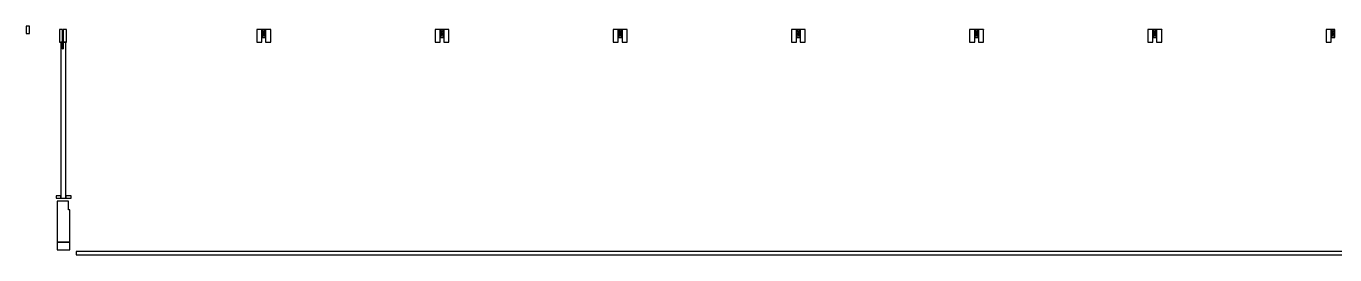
# Model space of a CAD drawing. Header units: inches. Extents: x -1578 to 1253, y -197 to 55.
# Drawn here: x -1578 to -168, y -191 to 55 of the extents above; entities that cross this region are included whole.
import ezdxf

# ---------------------------------------------------------------- set-up
doc = ezdxf.new("R2010")
doc.units = ezdxf.units.IN
doc.header["$MEASUREMENT"] = 0
doc.layers.add('SectionCutEdges', color=7, linetype='Continuous')

msp = doc.modelspace()

# ---------------------------------------------------------------- linework, layer by layer
at = {"layer": 'SectionCutEdges'}
for p, q in [((-1578.5, 55.1), (-1578.5, 47.4)), ((-1575, 55.1), (-1578.5, 55.1)), ((-1578.5, 47.4), (-1575, 47.4)), ((-1575, 47.4), (-1575, 55.1)), ((-1539.2, 51.5), (-1542.7, 51.5)), ((-1542.7, 51.5), (-1542.7, 50.9)), ((-1542.7, 50.9), (-1542.7, 39.1)), ((-1539.2, 40.7), (-1539.2, 51.5)), ((-1535.2, 51.5), (-1538.7, 51.5)), ((-1538.7, 51.5), (-1538.7, 40.7)), ((-1535.2, 38.7), (-1535.2, 51.5)), ((-1330, 51.5), (-1330, 42.8)), ((-1324.5, 51.5), (-1330, 51.5)), ((-1330, 42.8), (-1330, 42.5)), ((-1330, 42.5), (-1330, 38.3)), ((-1320.5, 51.5), (-1324.5, 51.5)), ((-1324.5, 51.5), (-1324.5, 50.5)), ((-1324.5, 51.4), (-1324.5, 51.5)), ((-1324.5, 40.9), (-1324.5, 51.4)), ((-1324.5, 50.5), (-1323, 50.5)), ((-1324.5, 49.9), (-1324.4, 50)), ((-1324.5, 49.8), (-1324.5, 49.9)), ((-1324.5, 49.9), (-1324.5, 49.9)), ((-1324.5, 49.8), (-1324.5, 43.1)), ((-1324.5, 49.8), (-1324.5, 49.8)), ((-1324.5, 43.1), (-1324.5, 43)), ((-1324.5, 43.1), (-1324.5, 43.1)), ((-1324.5, 43.1), (-1324.5, 43.1)), ((-1324.4, 43), (-1324.5, 43)), ((-1324.3, 50.1), (-1324.4, 50)), ((-1324.4, 50), (-1324.4, 50)), ((-1324.4, 50), (-1324.4, 50)), ((-1324.4, 50), (-1324.4, 50)), ((-1324.4, 42.9), (-1324.4, 43)), ((-1324.4, 43), (-1324.4, 43)), ((-1324.4, 42.9), (-1324.3, 42.9)), ((-1324.4, 42.9), (-1324.4, 42.9)), ((-1324.3, 50.1), (-1324.2, 50.1)), ((-1324.3, 50.1), (-1324.3, 50.1)), ((-1324.3, 42.9), (-1324.3, 42.9)), ((-1324.2, 42.9), (-1324.3, 42.9)), ((-1323, 50.1), (-1324.2, 50.1)), ((-1324.2, 42.9), (-1320.7, 42.9)), ((-1324, 43.4), (-1324, 49.6)), ((-1324, 49.6), (-1321, 49.6)), ((-1321, 43.4), (-1324, 43.4)), ((-1323.2, 48), (-1323.9, 46.8)), ((-1323.9, 46.8), (-1323.2, 45.6)), ((-1321.8, 48), (-1323.2, 48)), ((-1323.2, 47.2), (-1323.1, 47.3)), ((-1323.1, 47.3), (-1323.2, 47.2)), ((-1323.2, 47.1), (-1323.2, 47.2)), ((-1323.2, 47.2), (-1323.2, 47.1)), ((-1323.2, 46.9), (-1323.2, 47.1)), ((-1323.2, 47.1), (-1323.2, 46.9)), ((-1323.2, 46.8), (-1323.2, 46.9)), ((-1323.2, 46.9), (-1323.2, 46.8)), ((-1323.2, 46.7), (-1323.2, 46.8)), ((-1323.2, 46.8), (-1323.2, 46.7)), ((-1323.2, 46.6), (-1323.2, 46.7)), ((-1323.2, 46.7), (-1323.2, 46.6)), ((-1323.2, 46.5), (-1323.2, 46.6)), ((-1323.2, 46.6), (-1323.2, 46.5)), ((-1323.1, 46.4), (-1323.2, 46.5)), ((-1323.2, 46.5), (-1323.1, 46.4)), ((-1323.2, 45.6), (-1321.8, 45.6)), ((-1323.1, 47.3), (-1323, 47.4)), ((-1323, 47.4), (-1323.1, 47.3)), ((-1323, 46.3), (-1323.1, 46.4)), ((-1323.1, 46.4), (-1323, 46.3)), ((-1323, 50.4), (-1323, 50.5)), ((-1323, 50.4), (-1323, 50.1)), ((-1323, 50.1), (-1323, 50.1)), ((-1323, 47.4), (-1322.9, 47.4)), ((-1322.9, 47.4), (-1323, 47.4)), ((-1322.9, 46.2), (-1323, 46.3)), ((-1323, 46.3), (-1322.9, 46.2)), ((-1322.9, 47.4), (-1322.8, 47.5)), ((-1322.8, 47.5), (-1322.9, 47.4)), ((-1322.8, 46.2), (-1322.9, 46.2)), ((-1322.9, 46.2), (-1322.8, 46.2)), ((-1322.8, 47.5), (-1322.7, 47.5)), ((-1322.7, 47.5), (-1322.8, 47.5)), ((-1322.7, 46.1), (-1322.8, 46.2)), ((-1322.8, 46.2), (-1322.7, 46.1)), ((-1322.7, 47.5), (-1322.6, 47.6)), ((-1322.6, 47.6), (-1322.7, 47.5)), ((-1322.6, 46.1), (-1322.7, 46.1)), ((-1322.7, 46.1), (-1322.6, 46.1)), ((-1322.6, 47.6), (-1322.5, 47.6)), ((-1322.5, 47.6), (-1322.6, 47.6)), ((-1322.5, 46.1), (-1322.6, 46.1)), ((-1322.6, 46.1), (-1322.5, 46.1)), ((-1322.4, 47.6), (-1322.5, 47.6)), ((-1322.4, 47.6), (-1322.5, 47.6)), ((-1322.4, 46.1), (-1322.5, 46.1)), ((-1322.5, 46.1), (-1322.4, 46.1)), ((-1322.4, 47.6), (-1322.4, 47.6)), ((-1322.3, 47.6), (-1322.4, 47.6)), ((-1322.3, 47.5), (-1322.4, 47.6)), ((-1322.3, 46.1), (-1322.4, 46.1)), ((-1322.4, 46.1), (-1322.3, 46.1)), ((-1322.3, 47.5), (-1322.3, 47.6)), ((-1322.2, 47.5), (-1322.3, 47.5)), ((-1322.2, 47.5), (-1322.3, 47.5)), ((-1322.2, 46.2), (-1322.3, 46.1)), ((-1322.3, 46.1), (-1322.2, 46.2)), ((-1322.2, 47.5), (-1322.2, 47.5)), ((-1322.2, 47.5), (-1322.2, 47.5)), ((-1322.1, 47.5), (-1322.2, 47.5)), ((-1322.1, 47.4), (-1322.2, 47.5)), ((-1322.1, 46.2), (-1322.2, 46.2)), ((-1322.2, 46.2), (-1322.1, 46.2)), ((-1322.1, 47.4), (-1322.1, 47.5)), ((-1322, 47.4), (-1322.1, 47.4)), ((-1322, 47.4), (-1322.1, 47.4)), ((-1322, 46.3), (-1322.1, 46.2)), ((-1322.1, 46.2), (-1322, 46.3)), ((-1322, 50.1), (-1322, 50.5)), ((-1322, 50.5), (-1320.5, 50.5)), ((-1322, 50.1), (-1322, 50.1)), ((-1320.7, 50.1), (-1322, 50.1)), ((-1322, 47.3), (-1322, 47.4)), ((-1322, 47.4), (-1322, 47.4)), ((-1321.9, 47.3), (-1322, 47.4)), ((-1321.9, 47.3), (-1322, 47.3)), ((-1321.9, 46.4), (-1322, 46.3)), ((-1322, 46.3), (-1321.9, 46.4)), ((-1321.9, 47.3), (-1321.9, 47.3)), ((-1321.9, 47.3), (-1321.8, 47.2)), ((-1321.8, 47.2), (-1321.9, 47.3)), ((-1321.8, 46.5), (-1321.9, 46.4)), ((-1321.9, 46.4), (-1321.8, 46.5)), ((-1321.1, 46.8), (-1321.8, 48)), ((-1321.8, 47.2), (-1321.8, 47.1)), ((-1321.8, 47.1), (-1321.8, 47.2)), ((-1321.8, 47.1), (-1321.8, 46.9)), ((-1321.8, 46.9), (-1321.8, 47.1)), ((-1321.8, 46.9), (-1321.7, 46.8)), ((-1321.7, 46.8), (-1321.8, 46.9)), ((-1321.7, 46.8), (-1321.8, 46.7)), ((-1321.8, 45.6), (-1321.1, 46.8)), ((-1321.8, 46.7), (-1321.7, 46.8)), ((-1321.8, 46.7), (-1321.8, 46.6)), ((-1321.8, 46.6), (-1321.8, 46.7)), ((-1321.8, 46.6), (-1321.8, 46.5)), ((-1321.8, 46.5), (-1321.8, 46.6)), ((-1321, 49.6), (-1321, 43.4)), ((-1320.7, 50.1), (-1320.7, 50.1)), ((-1320.7, 50.1), (-1320.7, 50.1)), ((-1320.6, 50), (-1320.7, 50.1)), ((-1320.7, 42.9), (-1320.6, 42.9)), ((-1320.7, 42.9), (-1320.7, 42.9)), ((-1320.7, 42.9), (-1320.7, 42.9)), ((-1320.6, 50), (-1320.6, 50)), ((-1320.6, 50), (-1320.6, 50)), ((-1320.5, 50), (-1320.6, 50)), ((-1320.6, 43), (-1320.5, 43)), ((-1320.6, 42.9), (-1320.6, 43)), ((-1320.6, 42.9), (-1320.6, 42.9)), ((-1320.5, 50.5), (-1320.5, 51.5)), ((-1315, 51.5), (-1320.5, 51.5)), ((-1320.5, 51.5), (-1320.5, 40.6)), ((-1320.5, 49.9), (-1320.5, 50)), ((-1320.5, 49.9), (-1320.5, 49.9)), ((-1320.5, 49.8), (-1320.5, 49.9)), ((-1320.5, 43.1), (-1320.5, 49.8)), ((-1320.5, 49.8), (-1320.5, 49.8)), ((-1320.5, 43.1), (-1320.5, 43.1)), ((-1320.5, 43.1), (-1320.5, 43.1)), ((-1320.5, 43), (-1320.5, 43.1)), ((-1320.5, 43), (-1320.5, 43)), ((-1315, 50.8), (-1315, 51.5)), ((-1315, 42.8), (-1315, 50.8)), ((-1315, 38), (-1315, 42.8)), ((-1138, 51.5), (-1138, 42.8)), ((-1132.5, 51.5), (-1138, 51.5)), ((-1138, 42.8), (-1138, 42.5)), ((-1138, 42.5), (-1138, 38.3)), ((-1128.5, 51.5), (-1132.5, 51.5)), ((-1132.5, 51.5), (-1132.5, 50.5)), ((-1132.5, 51.4), (-1132.5, 51.5)), ((-1132.5, 40.9), (-1132.5, 51.4)), ((-1132.5, 50.5), (-1131, 50.5)), ((-1132.5, 49.9), (-1132.4, 50)), ((-1132.5, 49.8), (-1132.5, 49.9)), ((-1132.5, 49.9), (-1132.5, 49.9)), ((-1132.5, 49.8), (-1132.5, 43.1)), ((-1132.5, 49.8), (-1132.5, 49.8)), ((-1132.5, 43.1), (-1132.5, 43)), ((-1132.5, 43.1), (-1132.5, 43.1)), ((-1132.5, 43.1), (-1132.5, 43.1)), ((-1132.4, 43), (-1132.5, 43)), ((-1132.3, 50.1), (-1132.4, 50)), ((-1132.4, 50), (-1132.4, 50)), ((-1132.4, 50), (-1132.4, 50)), ((-1132.4, 50), (-1132.4, 50)), ((-1132.4, 42.9), (-1132.4, 43)), ((-1132.4, 43), (-1132.4, 43)), ((-1132.4, 42.9), (-1132.3, 42.9)), ((-1132.4, 42.9), (-1132.4, 42.9)), ((-1132.3, 50.1), (-1132.2, 50.1)), ((-1132.3, 50.1), (-1132.3, 50.1)), ((-1132.3, 42.9), (-1132.3, 42.9)), ((-1132.2, 42.9), (-1132.3, 42.9)), ((-1131, 50.1), (-1132.2, 50.1)), ((-1132.2, 42.9), (-1128.7, 42.9)), ((-1132, 43.4), (-1132, 49.6)), ((-1132, 49.6), (-1129, 49.6)), ((-1129, 43.4), (-1132, 43.4)), ((-1131.2, 48), (-1131.9, 46.8)), ((-1131.9, 46.8), (-1131.2, 45.6)), ((-1129.8, 48), (-1131.2, 48)), ((-1131.2, 47.2), (-1131.1, 47.3)), ((-1131.1, 47.3), (-1131.2, 47.2)), ((-1131.2, 47.1), (-1131.2, 47.2)), ((-1131.2, 47.2), (-1131.2, 47.1)), ((-1131.2, 46.9), (-1131.2, 47.1)), ((-1131.2, 47.1), (-1131.2, 46.9)), ((-1131.2, 46.8), (-1131.2, 46.9)), ((-1131.2, 46.9), (-1131.2, 46.8)), ((-1131.2, 46.7), (-1131.2, 46.8)), ((-1131.2, 46.8), (-1131.2, 46.7)), ((-1131.2, 46.6), (-1131.2, 46.7)), ((-1131.2, 46.7), (-1131.2, 46.6)), ((-1131.2, 46.5), (-1131.2, 46.6)), ((-1131.2, 46.6), (-1131.2, 46.5)), ((-1131.1, 46.4), (-1131.2, 46.5)), ((-1131.2, 46.5), (-1131.1, 46.4)), ((-1131.2, 45.6), (-1129.8, 45.6)), ((-1131.1, 47.3), (-1131, 47.4)), ((-1131, 47.4), (-1131.1, 47.3)), ((-1131, 46.3), (-1131.1, 46.4)), ((-1131.1, 46.4), (-1131, 46.3)), ((-1131, 50.4), (-1131, 50.5)), ((-1131, 50.4), (-1131, 50.1)), ((-1131, 50.1), (-1131, 50.1)), ((-1131, 47.4), (-1130.9, 47.4)), ((-1130.9, 47.4), (-1131, 47.4)), ((-1130.9, 46.2), (-1131, 46.3)), ((-1131, 46.3), (-1130.9, 46.2)), ((-1130.9, 47.4), (-1130.8, 47.5)), ((-1130.8, 47.5), (-1130.9, 47.4)), ((-1130.8, 46.2), (-1130.9, 46.2)), ((-1130.9, 46.2), (-1130.8, 46.2)), ((-1130.8, 47.5), (-1130.7, 47.5)), ((-1130.7, 47.5), (-1130.8, 47.5)), ((-1130.7, 46.1), (-1130.8, 46.2)), ((-1130.8, 46.2), (-1130.7, 46.1)), ((-1130.7, 47.5), (-1130.6, 47.6)), ((-1130.6, 47.6), (-1130.7, 47.5)), ((-1130.6, 46.1), (-1130.7, 46.1)), ((-1130.7, 46.1), (-1130.6, 46.1)), ((-1130.6, 47.6), (-1130.5, 47.6)), ((-1130.5, 47.6), (-1130.6, 47.6)), ((-1130.5, 46.1), (-1130.6, 46.1)), ((-1130.6, 46.1), (-1130.5, 46.1)), ((-1130.4, 47.6), (-1130.5, 47.6)), ((-1130.4, 47.6), (-1130.5, 47.6)), ((-1130.4, 46.1), (-1130.5, 46.1)), ((-1130.5, 46.1), (-1130.4, 46.1)), ((-1130.4, 47.6), (-1130.4, 47.6)), ((-1130.3, 47.6), (-1130.4, 47.6)), ((-1130.3, 47.5), (-1130.4, 47.6)), ((-1130.3, 46.1), (-1130.4, 46.1)), ((-1130.4, 46.1), (-1130.3, 46.1)), ((-1130.3, 47.5), (-1130.3, 47.6)), ((-1130.2, 47.5), (-1130.3, 47.5)), ((-1130.2, 47.5), (-1130.3, 47.5)), ((-1130.2, 46.2), (-1130.3, 46.1)), ((-1130.3, 46.1), (-1130.2, 46.2)), ((-1130.2, 47.5), (-1130.2, 47.5)), ((-1130.2, 47.5), (-1130.2, 47.5)), ((-1130.1, 47.5), (-1130.2, 47.5)), ((-1130.1, 47.4), (-1130.2, 47.5)), ((-1130.1, 46.2), (-1130.2, 46.2)), ((-1130.2, 46.2), (-1130.1, 46.2)), ((-1130.1, 47.4), (-1130.1, 47.5)), ((-1130, 47.4), (-1130.1, 47.4)), ((-1130, 47.4), (-1130.1, 47.4)), ((-1130, 46.3), (-1130.1, 46.2)), ((-1130.1, 46.2), (-1130, 46.3)), ((-1130, 50.1), (-1130, 50.5)), ((-1130, 50.5), (-1128.5, 50.5)), ((-1130, 50.1), (-1130, 50.1)), ((-1128.7, 50.1), (-1130, 50.1)), ((-1130, 47.3), (-1130, 47.4)), ((-1130, 47.4), (-1130, 47.4)), ((-1129.9, 47.3), (-1130, 47.4)), ((-1129.9, 47.3), (-1130, 47.3)), ((-1129.9, 46.4), (-1130, 46.3)), ((-1130, 46.3), (-1129.9, 46.4)), ((-1129.9, 47.3), (-1129.9, 47.3)), ((-1129.9, 47.3), (-1129.8, 47.2)), ((-1129.8, 47.2), (-1129.9, 47.3)), ((-1129.8, 46.5), (-1129.9, 46.4)), ((-1129.9, 46.4), (-1129.8, 46.5)), ((-1129.1, 46.8), (-1129.8, 48)), ((-1129.8, 47.2), (-1129.8, 47.1)), ((-1129.8, 47.1), (-1129.8, 47.2)), ((-1129.8, 47.1), (-1129.8, 46.9)), ((-1129.8, 46.9), (-1129.8, 47.1)), ((-1129.8, 46.9), (-1129.7, 46.8)), ((-1129.7, 46.8), (-1129.8, 46.9)), ((-1129.7, 46.8), (-1129.8, 46.7)), ((-1129.8, 45.6), (-1129.1, 46.8)), ((-1129.8, 46.7), (-1129.7, 46.8)), ((-1129.8, 46.7), (-1129.8, 46.6)), ((-1129.8, 46.6), (-1129.8, 46.7)), ((-1129.8, 46.6), (-1129.8, 46.5)), ((-1129.8, 46.5), (-1129.8, 46.6)), ((-1129, 49.6), (-1129, 43.4)), ((-1128.7, 50.1), (-1128.7, 50.1)), ((-1128.7, 50.1), (-1128.7, 50.1)), ((-1128.6, 50), (-1128.7, 50.1)), ((-1128.7, 42.9), (-1128.6, 42.9)), ((-1128.7, 42.9), (-1128.7, 42.9)), ((-1128.7, 42.9), (-1128.7, 42.9)), ((-1128.6, 50), (-1128.6, 50)), ((-1128.6, 50), (-1128.6, 50)), ((-1128.5, 50), (-1128.6, 50)), ((-1128.6, 43), (-1128.5, 43)), ((-1128.6, 42.9), (-1128.6, 43)), ((-1128.6, 42.9), (-1128.6, 42.9)), ((-1128.5, 50.5), (-1128.5, 51.5)), ((-1123, 51.5), (-1128.5, 51.5)), ((-1128.5, 51.5), (-1128.5, 40.6)), ((-1128.5, 49.9), (-1128.5, 50)), ((-1128.5, 49.9), (-1128.5, 49.9)), ((-1128.5, 49.8), (-1128.5, 49.9)), ((-1128.5, 43.1), (-1128.5, 49.8)), ((-1128.5, 49.8), (-1128.5, 49.8)), ((-1128.5, 43.1), (-1128.5, 43.1)), ((-1128.5, 43.1), (-1128.5, 43.1)), ((-1128.5, 43), (-1128.5, 43.1)), ((-1128.5, 43), (-1128.5, 43)), ((-1123, 38), (-1123, 51.5)), ((-946, 51.5), (-946, 42.8)), ((-940.5, 51.5), (-946, 51.5)), ((-946, 42.8), (-946, 42.5)), ((-946, 42.5), (-946, 38.3)), ((-936.5, 51.5), (-940.5, 51.5)), ((-940.5, 51.5), (-940.5, 50.5)), ((-940.5, 40.9), (-940.5, 51.5)), ((-940.5, 50.5), (-939, 50.5)), ((-940.5, 49.9), (-940.4, 50)), ((-940.5, 49.8), (-940.5, 49.9)), ((-940.5, 49.9), (-940.5, 49.9)), ((-940.5, 49.8), (-940.5, 43.1)), ((-940.5, 49.8), (-940.5, 49.8)), ((-940.5, 43.1), (-940.5, 43)), ((-940.5, 43.1), (-940.5, 43.1)), ((-940.5, 43.1), (-940.5, 43.1)), ((-940.4, 43), (-940.5, 43)), ((-940.3, 50.1), (-940.4, 50)), ((-940.4, 50), (-940.4, 50)), ((-940.4, 50), (-940.4, 50)), ((-940.4, 50), (-940.4, 50)), ((-940.4, 42.9), (-940.4, 43)), ((-940.4, 43), (-940.4, 43)), ((-940.4, 42.9), (-940.3, 42.9)), ((-940.4, 42.9), (-940.4, 42.9)), ((-940.3, 50.1), (-940.2, 50.1)), ((-940.3, 50.1), (-940.3, 50.1)), ((-940.3, 42.9), (-940.3, 42.9)), ((-940.2, 42.9), (-940.3, 42.9)), ((-939, 50.1), (-940.2, 50.1)), ((-940.2, 42.9), (-936.7, 42.9)), ((-940, 43.4), (-940, 49.6)), ((-940, 49.6), (-937, 49.6)), ((-937, 43.4), (-940, 43.4)), ((-939.2, 48), (-939.9, 46.8)), ((-939.9, 46.8), (-939.2, 45.6)), ((-937.8, 48), (-939.2, 48)), ((-939.2, 47.2), (-939.1, 47.3)), ((-939.1, 47.3), (-939.2, 47.2)), ((-939.2, 47.1), (-939.2, 47.2)), ((-939.2, 47.2), (-939.2, 47.1)), ((-939.2, 46.9), (-939.2, 47.1)), ((-939.2, 47.1), (-939.2, 46.9)), ((-939.2, 46.8), (-939.2, 46.9)), ((-939.2, 46.9), (-939.2, 46.8)), ((-939.2, 46.7), (-939.2, 46.8)), ((-939.2, 46.8), (-939.2, 46.7)), ((-939.2, 46.6), (-939.2, 46.7)), ((-939.2, 46.7), (-939.2, 46.6)), ((-939.2, 46.5), (-939.2, 46.6)), ((-939.2, 46.6), (-939.2, 46.5)), ((-939.1, 46.4), (-939.2, 46.5)), ((-939.2, 46.5), (-939.1, 46.4)), ((-939.2, 45.6), (-937.8, 45.6)), ((-939.1, 47.3), (-939, 47.4)), ((-939, 47.4), (-939.1, 47.3)), ((-939, 46.3), (-939.1, 46.4)), ((-939.1, 46.4), (-939, 46.3)), ((-939, 50.4), (-939, 50.5)), ((-939, 50.4), (-939, 50.1)), ((-939, 50.1), (-939, 50.1)), ((-939, 47.4), (-938.9, 47.4)), ((-938.9, 47.4), (-939, 47.4)), ((-938.9, 46.2), (-939, 46.3)), ((-939, 46.3), (-938.9, 46.2)), ((-938.9, 47.4), (-938.8, 47.5)), ((-938.8, 47.5), (-938.9, 47.4)), ((-938.8, 46.2), (-938.9, 46.2)), ((-938.9, 46.2), (-938.8, 46.2)), ((-938.8, 47.5), (-938.7, 47.5)), ((-938.7, 47.5), (-938.8, 47.5)), ((-938.7, 46.1), (-938.8, 46.2)), ((-938.8, 46.2), (-938.7, 46.1)), ((-938.7, 47.5), (-938.6, 47.6)), ((-938.6, 47.6), (-938.7, 47.5)), ((-938.6, 46.1), (-938.7, 46.1)), ((-938.7, 46.1), (-938.6, 46.1)), ((-938.6, 47.6), (-938.5, 47.6)), ((-938.5, 47.6), (-938.6, 47.6)), ((-938.5, 46.1), (-938.6, 46.1)), ((-938.6, 46.1), (-938.5, 46.1)), ((-938.4, 47.6), (-938.5, 47.6)), ((-938.4, 47.6), (-938.5, 47.6)), ((-938.4, 46.1), (-938.5, 46.1)), ((-938.5, 46.1), (-938.4, 46.1)), ((-938.4, 47.6), (-938.4, 47.6)), ((-938.3, 47.6), (-938.4, 47.6)), ((-938.3, 47.5), (-938.4, 47.6)), ((-938.3, 46.1), (-938.4, 46.1)), ((-938.4, 46.1), (-938.3, 46.1)), ((-938.3, 47.5), (-938.3, 47.6)), ((-938.2, 47.5), (-938.3, 47.5)), ((-938.2, 47.5), (-938.3, 47.5)), ((-938.2, 46.2), (-938.3, 46.1)), ((-938.3, 46.1), (-938.2, 46.2)), ((-938.2, 47.5), (-938.2, 47.5)), ((-938.2, 47.5), (-938.2, 47.5)), ((-938.1, 47.5), (-938.2, 47.5)), ((-938.1, 47.4), (-938.2, 47.5)), ((-938.1, 46.2), (-938.2, 46.2)), ((-938.2, 46.2), (-938.1, 46.2)), ((-938.1, 47.4), (-938.1, 47.5)), ((-938, 47.4), (-938.1, 47.4)), ((-938, 47.4), (-938.1, 47.4)), ((-938, 46.3), (-938.1, 46.2)), ((-938.1, 46.2), (-938, 46.3)), ((-938, 50.1), (-938, 50.5)), ((-938, 50.5), (-936.5, 50.5)), ((-938, 50.1), (-938, 50.1)), ((-936.7, 50.1), (-938, 50.1)), ((-938, 47.3), (-938, 47.4)), ((-938, 47.4), (-938, 47.4)), ((-937.9, 47.3), (-938, 47.4)), ((-937.9, 47.3), (-938, 47.3)), ((-937.9, 46.4), (-938, 46.3)), ((-938, 46.3), (-937.9, 46.4)), ((-937.9, 47.3), (-937.9, 47.3)), ((-937.9, 47.3), (-937.8, 47.2)), ((-937.8, 47.2), (-937.9, 47.3)), ((-937.8, 46.5), (-937.9, 46.4)), ((-937.9, 46.4), (-937.8, 46.5)), ((-937.1, 46.8), (-937.8, 48)), ((-937.8, 47.2), (-937.8, 47.1)), ((-937.8, 47.1), (-937.8, 47.2)), ((-937.8, 47.1), (-937.8, 46.9)), ((-937.8, 46.9), (-937.8, 47.1)), ((-937.8, 46.9), (-937.7, 46.8)), ((-937.7, 46.8), (-937.8, 46.9)), ((-937.7, 46.8), (-937.8, 46.7)), ((-937.8, 45.6), (-937.1, 46.8)), ((-937.8, 46.7), (-937.7, 46.8)), ((-937.8, 46.7), (-937.8, 46.6)), ((-937.8, 46.6), (-937.8, 46.7)), ((-937.8, 46.6), (-937.8, 46.5)), ((-937.8, 46.5), (-937.8, 46.6)), ((-937, 49.6), (-937, 43.4)), ((-936.7, 50.1), (-936.7, 50.1)), ((-936.7, 50.1), (-936.7, 50.1)), ((-936.6, 50), (-936.7, 50.1)), ((-936.7, 42.9), (-936.6, 42.9)), ((-936.7, 42.9), (-936.7, 42.9)), ((-936.7, 42.9), (-936.7, 42.9)), ((-936.6, 50), (-936.6, 50)), ((-936.6, 50), (-936.6, 50)), ((-936.5, 50), (-936.6, 50)), ((-936.6, 43), (-936.5, 43)), ((-936.6, 42.9), (-936.6, 43)), ((-936.6, 42.9), (-936.6, 42.9)), ((-936.5, 50.5), (-936.5, 51.5)), ((-936.5, 51.5), (-936.5, 51.4)), ((-931, 51.5), (-936.5, 51.5)), ((-936.5, 51.4), (-936.5, 40.9)), ((-936.5, 49.9), (-936.5, 50)), ((-936.5, 49.9), (-936.5, 49.9)), ((-936.5, 49.8), (-936.5, 49.9)), ((-936.5, 43.1), (-936.5, 49.8)), ((-936.5, 49.8), (-936.5, 49.8)), ((-936.5, 43.1), (-936.5, 43.1)), ((-936.5, 43.1), (-936.5, 43.1)), ((-936.5, 43), (-936.5, 43.1)), ((-936.5, 43), (-936.5, 43)), ((-931, 38), (-931, 51.5)), ((-754, 51.5), (-754, 42.8)), ((-748.5, 51.5), (-754, 51.5)), ((-754, 42.8), (-754, 42.5)), ((-754, 42.5), (-754, 38.3)), ((-744.5, 51.5), (-748.5, 51.5)), ((-748.5, 51.5), (-748.5, 50.5)), ((-748.5, 51.4), (-748.5, 51.5)), ((-748.5, 40.9), (-748.5, 51.4)), ((-748.5, 50.5), (-747, 50.5)), ((-748.5, 49.9), (-748.4, 50)), ((-748.5, 49.8), (-748.5, 49.9)), ((-748.5, 49.9), (-748.5, 49.9)), ((-748.5, 49.8), (-748.5, 43.1)), ((-748.5, 49.8), (-748.5, 49.8)), ((-748.5, 43.1), (-748.5, 43)), ((-748.5, 43.1), (-748.5, 43.1)), ((-748.5, 43.1), (-748.5, 43.1)), ((-748.4, 43), (-748.5, 43)), ((-748.3, 50.1), (-748.4, 50)), ((-748.4, 50), (-748.4, 50)), ((-748.4, 50), (-748.4, 50)), ((-748.4, 50), (-748.4, 50)), ((-748.4, 42.9), (-748.4, 43)), ((-748.4, 43), (-748.4, 43)), ((-748.4, 42.9), (-748.3, 42.9)), ((-748.4, 42.9), (-748.4, 42.9)), ((-748.3, 50.1), (-748.2, 50.1)), ((-748.3, 50.1), (-748.3, 50.1)), ((-748.3, 42.9), (-748.3, 42.9)), ((-748.2, 42.9), (-748.3, 42.9)), ((-747, 50.1), (-748.2, 50.1)), ((-748.2, 42.9), (-744.7, 42.9)), ((-748, 43.4), (-748, 49.6)), ((-748, 49.6), (-745, 49.6)), ((-745, 43.4), (-748, 43.4)), ((-747.2, 48), (-747.9, 46.8)), ((-747.9, 46.8), (-747.2, 45.6)), ((-745.8, 48), (-747.2, 48)), ((-747.2, 47.2), (-747.1, 47.3)), ((-747.1, 47.3), (-747.2, 47.2)), ((-747.2, 47.1), (-747.2, 47.2)), ((-747.2, 47.2), (-747.2, 47.1)), ((-747.2, 46.9), (-747.2, 47.1)), ((-747.2, 47.1), (-747.2, 46.9)), ((-747.2, 46.8), (-747.2, 46.9)), ((-747.2, 46.9), (-747.2, 46.8)), ((-747.2, 46.7), (-747.2, 46.8)), ((-747.2, 46.8), (-747.2, 46.7)), ((-747.2, 46.6), (-747.2, 46.7)), ((-747.2, 46.7), (-747.2, 46.6)), ((-747.2, 46.5), (-747.2, 46.6)), ((-747.2, 46.6), (-747.2, 46.5)), ((-747.1, 46.4), (-747.2, 46.5)), ((-747.2, 46.5), (-747.1, 46.4)), ((-747.2, 45.6), (-745.8, 45.6)), ((-747.1, 47.3), (-747, 47.4)), ((-747, 47.4), (-747.1, 47.3)), ((-747, 46.3), (-747.1, 46.4)), ((-747.1, 46.4), (-747, 46.3)), ((-747, 50.4), (-747, 50.5)), ((-747, 50.4), (-747, 50.1)), ((-747, 50.1), (-747, 50.1)), ((-747, 47.4), (-746.9, 47.4)), ((-746.9, 47.4), (-747, 47.4)), ((-746.9, 46.2), (-747, 46.3)), ((-747, 46.3), (-746.9, 46.2)), ((-746.9, 47.4), (-746.8, 47.5)), ((-746.8, 47.5), (-746.9, 47.4)), ((-746.8, 46.2), (-746.9, 46.2)), ((-746.9, 46.2), (-746.8, 46.2)), ((-746.8, 47.5), (-746.7, 47.5)), ((-746.7, 47.5), (-746.8, 47.5)), ((-746.7, 46.1), (-746.8, 46.2)), ((-746.8, 46.2), (-746.7, 46.1)), ((-746.7, 47.5), (-746.6, 47.6)), ((-746.6, 47.6), (-746.7, 47.5)), ((-746.6, 46.1), (-746.7, 46.1)), ((-746.7, 46.1), (-746.6, 46.1)), ((-746.6, 47.6), (-746.5, 47.6)), ((-746.5, 47.6), (-746.6, 47.6)), ((-746.5, 46.1), (-746.6, 46.1)), ((-746.6, 46.1), (-746.5, 46.1)), ((-746.4, 47.6), (-746.5, 47.6)), ((-746.4, 47.6), (-746.5, 47.6)), ((-746.4, 46.1), (-746.5, 46.1)), ((-746.5, 46.1), (-746.4, 46.1)), ((-746.4, 47.6), (-746.4, 47.6)), ((-746.3, 47.6), (-746.4, 47.6)), ((-746.3, 47.5), (-746.4, 47.6)), ((-746.3, 46.1), (-746.4, 46.1)), ((-746.4, 46.1), (-746.3, 46.1)), ((-746.3, 47.5), (-746.3, 47.6)), ((-746.2, 47.5), (-746.3, 47.5)), ((-746.2, 47.5), (-746.3, 47.5)), ((-746.2, 46.2), (-746.3, 46.1)), ((-746.3, 46.1), (-746.2, 46.2)), ((-746.2, 47.5), (-746.2, 47.5)), ((-746.2, 47.5), (-746.2, 47.5)), ((-746.1, 47.5), (-746.2, 47.5)), ((-746.1, 47.4), (-746.2, 47.5)), ((-746.1, 46.2), (-746.2, 46.2)), ((-746.2, 46.2), (-746.1, 46.2)), ((-746.1, 47.4), (-746.1, 47.5)), ((-746, 47.4), (-746.1, 47.4)), ((-746, 47.4), (-746.1, 47.4)), ((-746, 46.3), (-746.1, 46.2)), ((-746.1, 46.2), (-746, 46.3)), ((-746, 50.1), (-746, 50.5)), ((-746, 50.5), (-744.5, 50.5)), ((-746, 50.1), (-746, 50.1)), ((-744.7, 50.1), (-746, 50.1)), ((-746, 47.3), (-746, 47.4)), ((-746, 47.4), (-746, 47.4)), ((-745.9, 47.3), (-746, 47.4)), ((-745.9, 47.3), (-746, 47.3)), ((-745.9, 46.4), (-746, 46.3)), ((-746, 46.3), (-745.9, 46.4)), ((-745.9, 47.3), (-745.9, 47.3)), ((-745.9, 47.3), (-745.8, 47.2)), ((-745.8, 47.2), (-745.9, 47.3)), ((-745.8, 46.5), (-745.9, 46.4)), ((-745.9, 46.4), (-745.8, 46.5)), ((-745.1, 46.8), (-745.8, 48)), ((-745.8, 47.2), (-745.8, 47.1)), ((-745.8, 47.1), (-745.8, 47.2)), ((-745.8, 47.1), (-745.8, 46.9)), ((-745.8, 46.9), (-745.8, 47.1)), ((-745.8, 46.9), (-745.7, 46.8)), ((-745.7, 46.8), (-745.8, 46.9)), ((-745.7, 46.8), (-745.8, 46.7)), ((-745.8, 45.6), (-745.1, 46.8)), ((-745.8, 46.7), (-745.7, 46.8)), ((-745.8, 46.7), (-745.8, 46.6)), ((-745.8, 46.6), (-745.8, 46.7)), ((-745.8, 46.6), (-745.8, 46.5)), ((-745.8, 46.5), (-745.8, 46.6)), ((-745, 49.6), (-745, 43.4)), ((-744.7, 50.1), (-744.7, 50.1)), ((-744.7, 50.1), (-744.7, 50.1)), ((-744.6, 50), (-744.7, 50.1)), ((-744.7, 42.9), (-744.6, 42.9)), ((-744.7, 42.9), (-744.7, 42.9)), ((-744.7, 42.9), (-744.7, 42.9)), ((-744.6, 50), (-744.6, 50)), ((-744.6, 50), (-744.6, 50)), ((-744.5, 50), (-744.6, 50)), ((-744.6, 43), (-744.5, 43)), ((-744.6, 42.9), (-744.6, 43)), ((-744.6, 42.9), (-744.6, 42.9)), ((-744.5, 50.5), (-744.5, 51.5)), ((-744.5, 51.5), (-744.5, 38)), ((-739, 51.5), (-744.5, 51.5)), ((-744.5, 49.9), (-744.5, 50)), ((-744.5, 49.9), (-744.5, 49.9)), ((-744.5, 49.8), (-744.5, 49.9)), ((-744.5, 43.1), (-744.5, 49.8)), ((-744.5, 49.8), (-744.5, 49.8)), ((-744.5, 43.1), (-744.5, 43.1)), ((-744.5, 43.1), (-744.5, 43.1)), ((-744.5, 43), (-744.5, 43.1)), ((-744.5, 43), (-744.5, 43)), ((-739, 50.8), (-739, 51.5)), ((-739, 42.8), (-739, 50.8)), ((-739, 40.6), (-739, 42.8)), ((-562, 51.5), (-562, 42.8)), ((-556.5, 51.5), (-562, 51.5)), ((-562, 42.8), (-562, 42.5)), ((-562, 42.5), (-562, 38.3)), ((-552.5, 51.5), (-556.5, 51.5)), ((-556.5, 51.5), (-556.5, 50.5)), ((-556.5, 51.4), (-556.5, 51.5)), ((-556.5, 40.9), (-556.5, 51.4)), ((-556.5, 50.5), (-555, 50.5)), ((-556.5, 49.9), (-556.4, 50)), ((-556.5, 49.8), (-556.5, 49.9)), ((-556.5, 49.9), (-556.5, 49.9)), ((-556.5, 49.8), (-556.5, 43.1)), ((-556.5, 49.8), (-556.5, 49.8)), ((-556.5, 43.1), (-556.5, 43)), ((-556.5, 43.1), (-556.5, 43.1)), ((-556.5, 43.1), (-556.5, 43.1)), ((-556.4, 43), (-556.5, 43)), ((-556.3, 50.1), (-556.4, 50)), ((-556.4, 50), (-556.4, 50)), ((-556.4, 50), (-556.4, 50)), ((-556.4, 50), (-556.4, 50)), ((-556.4, 42.9), (-556.4, 43)), ((-556.4, 43), (-556.4, 43)), ((-556.4, 42.9), (-556.3, 42.9)), ((-556.4, 42.9), (-556.4, 42.9)), ((-556.3, 50.1), (-556.2, 50.1)), ((-556.3, 50.1), (-556.3, 50.1)), ((-556.3, 42.9), (-556.3, 42.9)), ((-556.2, 42.9), (-556.3, 42.9)), ((-555, 50.1), (-556.2, 50.1)), ((-556.2, 42.9), (-552.7, 42.9)), ((-556, 43.4), (-556, 49.6)), ((-556, 49.6), (-553, 49.6)), ((-553, 43.4), (-556, 43.4)), ((-555.2, 48), (-555.9, 46.8)), ((-555.9, 46.8), (-555.2, 45.6)), ((-553.8, 48), (-555.2, 48)), ((-555.2, 47.2), (-555.1, 47.3)), ((-555.1, 47.3), (-555.2, 47.2)), ((-555.2, 47.1), (-555.2, 47.2)), ((-555.2, 47.2), (-555.2, 47.1)), ((-555.2, 46.9), (-555.2, 47.1)), ((-555.2, 47.1), (-555.2, 46.9)), ((-555.2, 46.8), (-555.2, 46.9)), ((-555.2, 46.9), (-555.2, 46.8)), ((-555.2, 46.7), (-555.2, 46.8)), ((-555.2, 46.8), (-555.2, 46.7)), ((-555.2, 46.6), (-555.2, 46.7)), ((-555.2, 46.7), (-555.2, 46.6)), ((-555.2, 46.5), (-555.2, 46.6)), ((-555.2, 46.6), (-555.2, 46.5)), ((-555.1, 46.4), (-555.2, 46.5)), ((-555.2, 46.5), (-555.1, 46.4)), ((-555.2, 45.6), (-553.8, 45.6)), ((-555.1, 47.3), (-555, 47.4)), ((-555, 47.4), (-555.1, 47.3)), ((-555, 46.3), (-555.1, 46.4)), ((-555.1, 46.4), (-555, 46.3)), ((-555, 50.4), (-555, 50.5)), ((-555, 50.4), (-555, 50.1)), ((-555, 50.1), (-555, 50.1)), ((-555, 47.4), (-554.9, 47.4)), ((-554.9, 47.4), (-555, 47.4)), ((-554.9, 46.2), (-555, 46.3)), ((-555, 46.3), (-554.9, 46.2)), ((-554.9, 47.4), (-554.8, 47.5)), ((-554.8, 47.5), (-554.9, 47.4)), ((-554.8, 46.2), (-554.9, 46.2)), ((-554.9, 46.2), (-554.8, 46.2)), ((-554.8, 47.5), (-554.7, 47.5)), ((-554.7, 47.5), (-554.8, 47.5)), ((-554.7, 46.1), (-554.8, 46.2)), ((-554.8, 46.2), (-554.7, 46.1)), ((-554.7, 47.5), (-554.6, 47.6)), ((-554.6, 47.6), (-554.7, 47.5)), ((-554.6, 46.1), (-554.7, 46.1)), ((-554.7, 46.1), (-554.6, 46.1)), ((-554.6, 47.6), (-554.5, 47.6)), ((-554.5, 47.6), (-554.6, 47.6)), ((-554.5, 46.1), (-554.6, 46.1)), ((-554.6, 46.1), (-554.5, 46.1)), ((-554.4, 47.6), (-554.5, 47.6)), ((-554.4, 47.6), (-554.5, 47.6)), ((-554.4, 46.1), (-554.5, 46.1)), ((-554.5, 46.1), (-554.4, 46.1)), ((-554.4, 47.6), (-554.4, 47.6)), ((-554.3, 47.6), (-554.4, 47.6)), ((-554.3, 47.5), (-554.4, 47.6)), ((-554.3, 46.1), (-554.4, 46.1)), ((-554.4, 46.1), (-554.3, 46.1)), ((-554.3, 47.5), (-554.3, 47.6)), ((-554.2, 47.5), (-554.3, 47.5)), ((-554.2, 47.5), (-554.3, 47.5)), ((-554.2, 46.2), (-554.3, 46.1)), ((-554.3, 46.1), (-554.2, 46.2)), ((-554.2, 47.5), (-554.2, 47.5)), ((-554.2, 47.5), (-554.2, 47.5)), ((-554.1, 47.5), (-554.2, 47.5)), ((-554.1, 47.4), (-554.2, 47.5)), ((-554.1, 46.2), (-554.2, 46.2)), ((-554.2, 46.2), (-554.1, 46.2)), ((-554.1, 47.4), (-554.1, 47.5)), ((-554, 47.4), (-554.1, 47.4)), ((-554, 47.4), (-554.1, 47.4)), ((-554, 46.3), (-554.1, 46.2)), ((-554.1, 46.2), (-554, 46.3)), ((-554, 50.1), (-554, 50.5)), ((-554, 50.5), (-552.5, 50.5)), ((-554, 50.1), (-554, 50.1)), ((-552.7, 50.1), (-554, 50.1)), ((-554, 47.3), (-554, 47.4)), ((-554, 47.4), (-554, 47.4)), ((-553.9, 47.3), (-554, 47.4)), ((-553.9, 47.3), (-554, 47.3)), ((-553.9, 46.4), (-554, 46.3)), ((-554, 46.3), (-553.9, 46.4)), ((-553.9, 47.3), (-553.9, 47.3)), ((-553.9, 47.3), (-553.8, 47.2)), ((-553.8, 47.2), (-553.9, 47.3)), ((-553.8, 46.5), (-553.9, 46.4)), ((-553.9, 46.4), (-553.8, 46.5)), ((-553.1, 46.8), (-553.8, 48)), ((-553.8, 47.2), (-553.8, 47.1)), ((-553.8, 47.1), (-553.8, 47.2)), ((-553.8, 47.1), (-553.8, 46.9)), ((-553.8, 46.9), (-553.8, 47.1)), ((-553.8, 46.9), (-553.7, 46.8)), ((-553.7, 46.8), (-553.8, 46.9)), ((-553.7, 46.8), (-553.8, 46.7)), ((-553.8, 45.6), (-553.1, 46.8)), ((-553.8, 46.7), (-553.7, 46.8)), ((-553.8, 46.7), (-553.8, 46.6)), ((-553.8, 46.6), (-553.8, 46.7)), ((-553.8, 46.6), (-553.8, 46.5)), ((-553.8, 46.5), (-553.8, 46.6)), ((-553, 49.6), (-553, 43.4)), ((-552.7, 50.1), (-552.7, 50.1)), ((-552.7, 50.1), (-552.7, 50.1)), ((-552.6, 50), (-552.7, 50.1)), ((-552.7, 42.9), (-552.6, 42.9)), ((-552.7, 42.9), (-552.7, 42.9)), ((-552.7, 42.9), (-552.7, 42.9)), ((-552.6, 50), (-552.6, 50)), ((-552.6, 50), (-552.6, 50)), ((-552.5, 50), (-552.6, 50)), ((-552.6, 43), (-552.5, 43)), ((-552.6, 42.9), (-552.6, 43)), ((-552.6, 42.9), (-552.6, 42.9)), ((-552.5, 50.5), (-552.5, 51.5)), ((-547, 51.5), (-552.5, 51.5)), ((-552.5, 51.5), (-552.5, 40.6)), ((-552.5, 49.9), (-552.5, 50)), ((-552.5, 49.9), (-552.5, 49.9)), ((-552.5, 49.8), (-552.5, 49.9)), ((-552.5, 43.1), (-552.5, 49.8)), ((-552.5, 49.8), (-552.5, 49.8)), ((-552.5, 43.1), (-552.5, 43.1)), ((-552.5, 43.1), (-552.5, 43.1)), ((-552.5, 43), (-552.5, 43.1)), ((-552.5, 43), (-552.5, 43)), ((-547, 51.5), (-547, 51)), ((-547, 42.7), (-547, 51)), ((-547, 42.6), (-547, 42.7)), ((-547, 38), (-547, 42.6)), ((-364.5, 51.5), (-370, 51.5)), ((-370, 51.5), (-370, 48.7)), ((-370, 48.7), (-370, 43.2)), ((-370, 48.7), (-370, 48.7)), ((-370, 43.2), (-370, 38)), ((-360.5, 51.5), (-364.5, 51.5)), ((-364.5, 51.5), (-364.5, 50.5)), ((-364.5, 51.4), (-364.5, 51.5)), ((-364.5, 40.9), (-364.5, 51.4)), ((-364.5, 50.5), (-363, 50.5)), ((-364.5, 49.9), (-364.4, 50)), ((-364.5, 49.8), (-364.5, 49.9)), ((-364.5, 49.9), (-364.5, 49.9)), ((-364.5, 49.8), (-364.5, 43.1)), ((-364.5, 49.8), (-364.5, 49.8)), ((-364.5, 43.1), (-364.5, 43)), ((-364.5, 43.1), (-364.5, 43.1)), ((-364.5, 43.1), (-364.5, 43.1)), ((-364.4, 43), (-364.5, 43)), ((-364.3, 50.1), (-364.4, 50)), ((-364.4, 50), (-364.4, 50)), ((-364.4, 50), (-364.4, 50)), ((-364.4, 50), (-364.4, 50)), ((-364.4, 42.9), (-364.4, 43)), ((-364.4, 43), (-364.4, 43)), ((-364.4, 42.9), (-364.3, 42.9)), ((-364.4, 42.9), (-364.4, 42.9)), ((-364.3, 50.1), (-364.2, 50.1)), ((-364.3, 50.1), (-364.3, 50.1)), ((-364.3, 42.9), (-364.3, 42.9)), ((-364.2, 42.9), (-364.3, 42.9)), ((-363, 50.1), (-364.2, 50.1)), ((-364.2, 42.9), (-360.7, 42.9)), ((-364, 43.4), (-364, 49.6)), ((-364, 49.6), (-361, 49.6)), ((-361, 43.4), (-364, 43.4)), ((-363.2, 48), (-363.9, 46.8)), ((-363.9, 46.8), (-363.2, 45.6)), ((-361.8, 48), (-363.2, 48)), ((-363.2, 47.2), (-363.1, 47.3)), ((-363.1, 47.3), (-363.2, 47.2)), ((-363.2, 47.1), (-363.2, 47.2)), ((-363.2, 47.2), (-363.2, 47.1)), ((-363.2, 46.9), (-363.2, 47.1)), ((-363.2, 47.1), (-363.2, 46.9)), ((-363.2, 46.8), (-363.2, 46.9)), ((-363.2, 46.9), (-363.2, 46.8)), ((-363.2, 46.7), (-363.2, 46.8)), ((-363.2, 46.8), (-363.2, 46.7)), ((-363.2, 46.6), (-363.2, 46.7)), ((-363.2, 46.7), (-363.2, 46.6)), ((-363.2, 46.5), (-363.2, 46.6)), ((-363.2, 46.6), (-363.2, 46.5)), ((-363.1, 46.4), (-363.2, 46.5)), ((-363.2, 46.5), (-363.1, 46.4)), ((-363.2, 45.6), (-361.8, 45.6)), ((-363.1, 47.3), (-363, 47.4)), ((-363, 47.4), (-363.1, 47.3)), ((-363, 46.3), (-363.1, 46.4)), ((-363.1, 46.4), (-363, 46.3)), ((-363, 50.4), (-363, 50.5)), ((-363, 50.4), (-363, 50.1)), ((-363, 50.1), (-363, 50.1)), ((-363, 47.4), (-362.9, 47.4)), ((-362.9, 47.4), (-363, 47.4)), ((-362.9, 46.2), (-363, 46.3)), ((-363, 46.3), (-362.9, 46.2)), ((-362.9, 47.4), (-362.8, 47.5)), ((-362.8, 47.5), (-362.9, 47.4)), ((-362.8, 46.2), (-362.9, 46.2)), ((-362.9, 46.2), (-362.8, 46.2)), ((-362.8, 47.5), (-362.7, 47.5)), ((-362.7, 47.5), (-362.8, 47.5)), ((-362.7, 46.1), (-362.8, 46.2)), ((-362.8, 46.2), (-362.7, 46.1)), ((-362.7, 47.5), (-362.6, 47.6)), ((-362.6, 47.6), (-362.7, 47.5)), ((-362.6, 46.1), (-362.7, 46.1)), ((-362.7, 46.1), (-362.6, 46.1)), ((-362.6, 47.6), (-362.5, 47.6)), ((-362.5, 47.6), (-362.6, 47.6)), ((-362.5, 46.1), (-362.6, 46.1)), ((-362.6, 46.1), (-362.5, 46.1)), ((-362.4, 47.6), (-362.5, 47.6)), ((-362.4, 47.6), (-362.5, 47.6)), ((-362.4, 46.1), (-362.5, 46.1)), ((-362.5, 46.1), (-362.4, 46.1)), ((-362.4, 47.6), (-362.4, 47.6)), ((-362.3, 47.6), (-362.4, 47.6)), ((-362.3, 47.5), (-362.4, 47.6)), ((-362.3, 46.1), (-362.4, 46.1)), ((-362.4, 46.1), (-362.3, 46.1)), ((-362.3, 47.5), (-362.3, 47.6)), ((-362.2, 47.5), (-362.3, 47.5)), ((-362.2, 47.5), (-362.3, 47.5)), ((-362.2, 46.2), (-362.3, 46.1)), ((-362.3, 46.1), (-362.2, 46.2)), ((-362.2, 47.5), (-362.2, 47.5)), ((-362.2, 47.5), (-362.2, 47.5)), ((-362.1, 47.5), (-362.2, 47.5)), ((-362.1, 47.4), (-362.2, 47.5)), ((-362.1, 46.2), (-362.2, 46.2)), ((-362.2, 46.2), (-362.1, 46.2)), ((-362.1, 47.4), (-362.1, 47.5)), ((-362, 47.4), (-362.1, 47.4)), ((-362, 47.4), (-362.1, 47.4)), ((-362, 46.3), (-362.1, 46.2)), ((-362.1, 46.2), (-362, 46.3)), ((-362, 50.1), (-362, 50.5)), ((-362, 50.5), (-360.5, 50.5)), ((-362, 50.1), (-362, 50.1)), ((-360.7, 50.1), (-362, 50.1)), ((-362, 47.3), (-362, 47.4)), ((-362, 47.4), (-362, 47.4)), ((-361.9, 47.3), (-362, 47.4)), ((-361.9, 47.3), (-362, 47.3)), ((-361.9, 46.4), (-362, 46.3)), ((-362, 46.3), (-361.9, 46.4)), ((-361.9, 47.3), (-361.9, 47.3)), ((-361.9, 47.3), (-361.8, 47.2)), ((-361.8, 47.2), (-361.9, 47.3)), ((-361.8, 46.5), (-361.9, 46.4)), ((-361.9, 46.4), (-361.8, 46.5)), ((-361.1, 46.8), (-361.8, 48)), ((-361.8, 47.2), (-361.8, 47.1)), ((-361.8, 47.1), (-361.8, 47.2)), ((-361.8, 47.1), (-361.8, 46.9)), ((-361.8, 46.9), (-361.8, 47.1)), ((-361.8, 46.9), (-361.7, 46.8)), ((-361.7, 46.8), (-361.8, 46.9)), ((-361.7, 46.8), (-361.8, 46.7)), ((-361.8, 45.6), (-361.1, 46.8)), ((-361.8, 46.7), (-361.7, 46.8)), ((-361.8, 46.7), (-361.8, 46.6)), ((-361.8, 46.6), (-361.8, 46.7)), ((-361.8, 46.6), (-361.8, 46.5)), ((-361.8, 46.5), (-361.8, 46.6)), ((-361, 49.6), (-361, 43.4)), ((-360.7, 50.1), (-360.7, 50.1)), ((-360.7, 50.1), (-360.7, 50.1)), ((-360.6, 50), (-360.7, 50.1)), ((-360.7, 42.9), (-360.6, 42.9)), ((-360.7, 42.9), (-360.7, 42.9)), ((-360.7, 42.9), (-360.7, 42.9)), ((-360.6, 50), (-360.6, 50)), ((-360.6, 50), (-360.6, 50)), ((-360.5, 50), (-360.6, 50)), ((-360.6, 43), (-360.5, 43)), ((-360.6, 42.9), (-360.6, 43)), ((-360.6, 42.9), (-360.6, 42.9)), ((-360.5, 50.5), (-360.5, 51.5)), ((-355, 51.5), (-360.5, 51.5)), ((-360.5, 51.5), (-360.5, 40.6)), ((-360.5, 49.9), (-360.5, 50)), ((-360.5, 49.9), (-360.5, 49.9)), ((-360.5, 49.8), (-360.5, 49.9)), ((-360.5, 43.1), (-360.5, 49.8)), ((-360.5, 49.8), (-360.5, 49.8)), ((-360.5, 43.1), (-360.5, 43.1)), ((-360.5, 43.1), (-360.5, 43.1)), ((-360.5, 43), (-360.5, 43.1)), ((-360.5, 43), (-360.5, 43)), ((-355, 51.5), (-355, 51)), ((-355, 42.7), (-355, 51)), ((-355, 42.6), (-355, 42.7)), ((-355, 38), (-355, 42.6)), ((-172.5, 51.5), (-178, 51.5)), ((-178, 51.5), (-178, 48.7)), ((-178, 48.7), (-178, 43.2)), ((-178, 48.7), (-178, 48.7)), ((-178, 43.2), (-178, 38)), ((-168.5, 51.5), (-172.5, 51.5)), ((-172.5, 51.5), (-172.5, 50.5)), ((-172.5, 51.4), (-172.5, 51.5)), ((-172.5, 40.9), (-172.5, 51.4)), ((-172.5, 50.5), (-171, 50.5)), ((-172.5, 49.9), (-172.4, 50)), ((-172.5, 49.8), (-172.5, 49.9)), ((-172.5, 49.9), (-172.5, 49.9)), ((-172.5, 49.8), (-172.5, 43.1)), ((-172.5, 49.8), (-172.5, 49.8)), ((-172.5, 43.1), (-172.5, 43)), ((-172.5, 43.1), (-172.5, 43.1)), ((-172.5, 43.1), (-172.5, 43.1)), ((-172.4, 43), (-172.5, 43)), ((-172.3, 50.1), (-172.4, 50)), ((-172.4, 50), (-172.4, 50)), ((-172.4, 50), (-172.4, 50)), ((-172.4, 50), (-172.4, 50)), ((-172.4, 42.9), (-172.4, 43)), ((-172.4, 43), (-172.4, 43)), ((-172.4, 42.9), (-172.3, 42.9)), ((-172.4, 42.9), (-172.4, 42.9)), ((-172.3, 50.1), (-172.2, 50.1)), ((-172.3, 50.1), (-172.3, 50.1)), ((-172.3, 42.9), (-172.3, 42.9)), ((-172.2, 42.9), (-172.3, 42.9)), ((-171, 50.1), (-172.2, 50.1)), ((-172.2, 42.9), (-168.7, 42.9)), ((-172, 43.4), (-172, 49.6)), ((-172, 49.6), (-169, 49.6)), ((-169, 43.4), (-172, 43.4)), ((-171.2, 48), (-171.9, 46.8)), ((-171.9, 46.8), (-171.2, 45.6)), ((-169.8, 48), (-171.2, 48)), ((-171.2, 47.2), (-171.1, 47.3)), ((-171.1, 47.3), (-171.2, 47.2)), ((-171.2, 47.1), (-171.2, 47.2)), ((-171.2, 47.2), (-171.2, 47.1)), ((-171.2, 46.9), (-171.2, 47.1)), ((-171.2, 47.1), (-171.2, 46.9)), ((-171.2, 46.8), (-171.2, 46.9)), ((-171.2, 46.9), (-171.2, 46.8)), ((-171.2, 46.7), (-171.2, 46.8)), ((-171.2, 46.8), (-171.2, 46.7)), ((-171.2, 46.6), (-171.2, 46.7)), ((-171.2, 46.7), (-171.2, 46.6)), ((-171.2, 46.5), (-171.2, 46.6)), ((-171.2, 46.6), (-171.2, 46.5)), ((-171.1, 46.4), (-171.2, 46.5)), ((-171.2, 46.5), (-171.1, 46.4)), ((-171.2, 45.6), (-169.8, 45.6)), ((-171.1, 47.3), (-171, 47.4)), ((-171, 47.4), (-171.1, 47.3)), ((-171, 46.3), (-171.1, 46.4)), ((-171.1, 46.4), (-171, 46.3)), ((-171, 50.4), (-171, 50.5)), ((-171, 50.4), (-171, 50.1)), ((-171, 50.1), (-171, 50.1)), ((-171, 47.4), (-170.9, 47.4)), ((-170.9, 47.4), (-171, 47.4)), ((-170.9, 46.2), (-171, 46.3)), ((-171, 46.3), (-170.9, 46.2)), ((-170.9, 47.4), (-170.8, 47.5)), ((-170.8, 47.5), (-170.9, 47.4)), ((-170.8, 46.2), (-170.9, 46.2)), ((-170.9, 46.2), (-170.8, 46.2)), ((-170.8, 47.5), (-170.7, 47.5)), ((-170.7, 47.5), (-170.8, 47.5)), ((-170.7, 46.1), (-170.8, 46.2)), ((-170.8, 46.2), (-170.7, 46.1)), ((-170.7, 47.5), (-170.6, 47.6)), ((-170.6, 47.6), (-170.7, 47.5)), ((-170.6, 46.1), (-170.7, 46.1)), ((-170.7, 46.1), (-170.6, 46.1)), ((-170.6, 47.6), (-170.5, 47.6)), ((-170.5, 47.6), (-170.6, 47.6)), ((-170.5, 46.1), (-170.6, 46.1)), ((-170.6, 46.1), (-170.5, 46.1)), ((-170.4, 47.6), (-170.5, 47.6)), ((-170.4, 47.6), (-170.5, 47.6)), ((-170.4, 46.1), (-170.5, 46.1)), ((-170.5, 46.1), (-170.4, 46.1)), ((-170.4, 47.6), (-170.4, 47.6)), ((-170.3, 47.6), (-170.4, 47.6)), ((-170.3, 47.5), (-170.4, 47.6)), ((-170.3, 46.1), (-170.4, 46.1)), ((-170.4, 46.1), (-170.3, 46.1)), ((-170.3, 47.5), (-170.3, 47.6)), ((-170.2, 47.5), (-170.3, 47.5)), ((-170.2, 47.5), (-170.3, 47.5)), ((-170.2, 46.2), (-170.3, 46.1)), ((-170.3, 46.1), (-170.2, 46.2)), ((-170.2, 47.5), (-170.2, 47.5)), ((-170.2, 47.5), (-170.2, 47.5)), ((-170.1, 47.5), (-170.2, 47.5)), ((-170.1, 47.4), (-170.2, 47.5)), ((-170.1, 46.2), (-170.2, 46.2)), ((-170.2, 46.2), (-170.1, 46.2)), ((-170.1, 47.4), (-170.1, 47.5)), ((-170, 47.4), (-170.1, 47.4)), ((-170, 47.4), (-170.1, 47.4)), ((-170, 46.3), (-170.1, 46.2)), ((-170.1, 46.2), (-170, 46.3)), ((-170, 50.1), (-170, 50.5)), ((-170, 50.5), (-168.5, 50.5)), ((-170, 50.1), (-170, 50.1)), ((-168.7, 50.1), (-170, 50.1)), ((-170, 47.3), (-170, 47.4)), ((-170, 47.4), (-170, 47.4)), ((-169.9, 47.3), (-170, 47.4)), ((-169.9, 47.3), (-170, 47.3)), ((-169.9, 46.4), (-170, 46.3)), ((-170, 46.3), (-169.9, 46.4)), ((-169.9, 47.3), (-169.9, 47.3)), ((-169.9, 47.3), (-169.8, 47.2)), ((-169.8, 47.2), (-169.9, 47.3)), ((-169.8, 46.5), (-169.9, 46.4)), ((-169.9, 46.4), (-169.8, 46.5)), ((-169.1, 46.8), (-169.8, 48)), ((-169.8, 47.2), (-169.8, 47.1)), ((-169.8, 47.1), (-169.8, 47.2)), ((-169.8, 47.1), (-169.8, 46.9)), ((-169.8, 46.9), (-169.8, 47.1)), ((-169.8, 46.9), (-169.7, 46.8)), ((-169.7, 46.8), (-169.8, 46.9)), ((-169.7, 46.8), (-169.8, 46.7)), ((-169.8, 45.6), (-169.1, 46.8)), ((-169.8, 46.7), (-169.7, 46.8)), ((-169.8, 46.7), (-169.8, 46.6)), ((-169.8, 46.6), (-169.8, 46.7)), ((-169.8, 46.6), (-169.8, 46.5)), ((-169.8, 46.5), (-169.8, 46.6)), ((-169, 49.6), (-169, 43.4)), ((-168.7, 50.1), (-168.7, 50.1)), ((-168.7, 50.1), (-168.7, 50.1)), ((-168.6, 50), (-168.7, 50.1)), ((-168.7, 42.9), (-168.6, 42.9)), ((-168.7, 42.9), (-168.7, 42.9)), ((-168.7, 42.9), (-168.7, 42.9)), ((-168.6, 50), (-168.6, 50)), ((-168.6, 50), (-168.6, 50)), ((-168.5, 50), (-168.6, 50)), ((-168.6, 43), (-168.5, 43)), ((-168.6, 42.9), (-168.6, 43)), ((-168.6, 42.9), (-168.6, 42.9)), ((-168.5, 50.5), (-168.5, 51.5)), ((-168.5, 49.9), (-168.5, 50)), ((-168.5, 49.9), (-168.5, 49.9)), ((-168.5, 49.8), (-168.5, 49.9)), ((-168.5, 43.1), (-168.5, 49.8)), ((-168.5, 49.8), (-168.5, 49.8)), ((-168.5, 43.1), (-168.5, 43.1)), ((-168.5, 43.1), (-168.5, 43.1)), ((-168.5, 43), (-168.5, 43.1)), ((-168.5, 43), (-168.5, 43)), ((-1542.7, 39.1), (-1542.7, 38)), ((-1542.7, 38), (-1539.2, 38)), ((-1539.3, 38), (-1541.2, 38)), ((-1541.2, 38), (-1541.2, -129.7)), ((-1541.2, 38), (-1541.2, 38)), ((-1539.3, 30.9), (-1539.3, 38)), ((-1538.7, 30.9), (-1539.3, 30.9)), ((-1539.2, 38), (-1539.2, 40.7)), ((-1538.7, 39.7), (-1539.2, 39.7)), ((-1539.2, 39.7), (-1539.2, 32.7)), ((-1539.2, 30.9), (-1539.2, 32.7)), ((-1539.2, 30.9), (-1538.7, 30.9)), ((-1538.7, 40.7), (-1538.7, 38)), ((-1538.7, 32.7), (-1538.7, 39.7)), ((-1538.7, 38), (-1535.2, 38)), ((-1538.7, 38), (-1538.7, 30.9)), ((-1535.7, 38), (-1538.7, 38)), ((-1538.7, 32.7), (-1538.7, 30.9)), ((-1535.7, -129.7), (-1535.7, 38)), ((-1535.7, 38), (-1535.7, 38)), ((-1535.2, 38), (-1535.2, 38.7)), ((-1330, 38.3), (-1330, 38)), ((-1330, 38), (-1324.5, 38)), ((-1324.5, 38), (-1324.5, 40.9)), ((-1320.5, 40.6), (-1320.5, 38)), ((-1320.5, 38), (-1315, 38)), ((-1138, 38.3), (-1138, 38)), ((-1138, 38), (-1132.5, 38)), ((-1132.5, 38), (-1132.5, 40.9)), ((-1128.5, 40.6), (-1128.5, 38)), ((-1128.5, 38), (-1123, 38)), ((-946, 38.3), (-946, 38)), ((-946, 38), (-940.5, 38)), ((-940.5, 40.3), (-940.5, 40.9)), ((-940.5, 38), (-940.5, 40.3)), ((-936.5, 40.9), (-936.5, 38)), ((-936.5, 38), (-931, 38)), ((-754, 38.3), (-754, 38)), ((-754, 38), (-748.5, 38)), ((-748.5, 38), (-748.5, 40.9)), ((-744.5, 38), (-739, 38)), ((-739, 38), (-739, 40.6)), ((-562, 38.3), (-562, 38)), ((-562, 38), (-556.5, 38)), ((-556.5, 38), (-556.5, 40.9)), ((-552.5, 40.6), (-552.5, 38)), ((-552.5, 38), (-547, 38)), ((-370, 38), (-364.5, 38)), ((-364.5, 38), (-364.5, 40.9)), ((-360.5, 40.6), (-360.5, 38)), ((-360.5, 38), (-355, 38)), ((-178, 38), (-172.5, 38)), ((-172.5, 38), (-172.5, 40.9)), ((-1546, -127.2), (-1546, -129.7)), ((-1541.2, -127.2), (-1546, -127.2)), ((-1546, -129.7), (-1541.2, -129.7)), ((-1545, -133.2), (-1545, -177.2)), ((-1533, -133.2), (-1545, -133.2)), ((-1541.2, -129.7), (-1541.2, -127.2)), ((-1541.2, -129.7), (-1535.7, -129.7)), ((-1535.7, -127.2), (-1535.7, -129.7)), ((-1530, -127.2), (-1535.7, -127.2)), ((-1535.7, -129.7), (-1531.9, -129.7)), ((-1533, -142.2), (-1533, -133.2)), ((-1531.9, -129.7), (-1530, -129.7)), ((-1530, -129.7), (-1530, -127.2)), ((-1531.5, -142.2), (-1533, -142.2)), ((-1531.5, -177.2), (-1531.5, -142.2)), ((-1545, -177.2), (-1531.5, -177.2)), ((-1531.5, -177.2), (-1545, -177.2)), ((-1545, -177.2), (-1545, -185.2)), ((-1531.5, -185.2), (-1531.5, -177.2)), ((-1545, -185.2), (-1531.5, -185.2)), ((-1524.5, -187.2), (-1524.5, -190.7)), ((991.5, -187.2), (-1524.5, -187.2)), ((-1524.5, -190.7), (991.5, -190.7))]:
    msp.add_line(p, q, dxfattribs=at)

doc.saveas('drawing.dxf')
